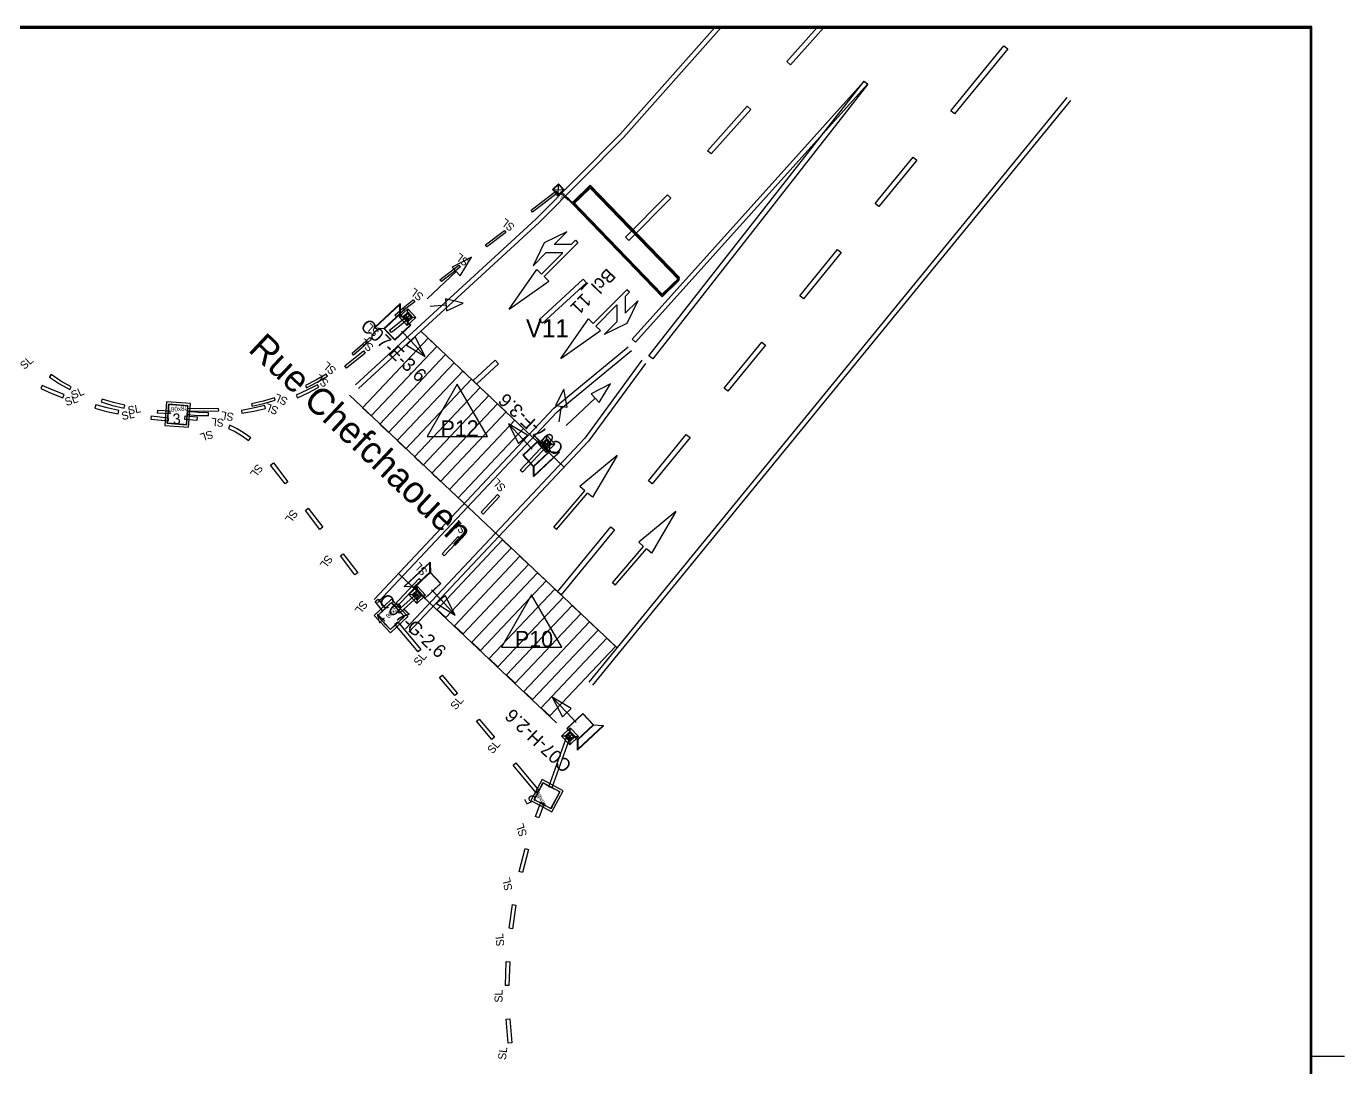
# Model space of a CAD drawing. Header units: millimetres. Extents: x 0 to 424, y 0 to 297.
# Drawn here: x 236 to 420, y 147 to 292.3 of the extents above; entities that cross this region are included whole.
import ezdxf

# ---------------------------------------------------------------- set-up
doc = ezdxf.new("R2010")
doc.units = ezdxf.units.MM
for name, color, linetype, true_color in [('BORD_CHAUSSEE_SIGNAUX', 7, 'Continuous', 0xff0000), ('BOUCLE_SATURATION', 7, 'Continuous', 0xb8b800), ('FLECHES_CIRCULATION', 7, 'Continuous', 0x0080ff), ('FOURREAU_BOUCLE', 7, 'Continuous', 0xff8000), ('FOURREAU_CEINTURAGE', 7, 'Continuous', 0xb8008a), ('FOURREAU_FIBRE_MULTI', 7, 'Continuous', 0x0000ff), ('FOURREAU_SUPPORT', 7, 'Continuous', 0x009400), ('SUPPORT_POTENCE', 7, 'Continuous', 0x38de00), ('SUPPORTS_MASSIFS', 7, 'Continuous', 0x999999), ('TEXTE_TRAITS', 7, 'Continuous', 0x000000)]:
    doc.layers.add(name, color=color, linetype=linetype, true_color=true_color)

msp = doc.modelspace()

# ---------------------------------------------------------------- linework, layer by layer
at = {"layer": 'BORD_CHAUSSEE_SIGNAUX'}
for p, q in [((318.84, 277.32), (332.09, 292.19)), ((319.32, 276.86), (332.98, 292.19)), ((381.21, 282.44), (314.47, 200.84)), ((381.73, 282.01), (314.98, 200.41)), ((307.06, 265.45), (318.84, 277.32)), ((307.53, 264.97), (319.32, 276.86)), ((309.5, 269.56), (310.95, 269.54)), ((310.22, 268.82), (310.23, 270.27)), ((281.9, 242.3), (307.06, 265.45)), ((282.33, 241.79), (307.53, 264.97)), ((291.03, 249.79), (311.04, 230.85)), ((309.61, 239.05), (319.97, 247.6)), ((310.06, 238.56), (320.43, 247.11)), ((321.87, 245.74), (313.93, 234.89)), ((322.38, 245.31), (314.44, 234.46)), ((281.06, 240.87), (318.41, 205.64)), ((284.51, 212.36), (309.61, 239.05)), ((284.99, 211.91), (310.06, 238.56)), ((313.93, 234.89), (288.87, 208.25)), ((314.44, 234.46), (289.36, 207.79)), ((287.93, 216.01), (309.95, 195.16)), ((289.36, 207.79), (289.36, 207.79))]:
    msp.add_line(p, q, dxfattribs=at)
for points in [[(309.41, 269.56), (310.22, 268.73), (311.04, 269.54), (310.23, 270.37)], [(310.22, 268.82), (309.5, 269.56), (310.23, 270.27), (310.95, 269.54)]]:
    msp.add_lwpolyline(points, close=True, dxfattribs=at)
at = {"layer": 'BOUCLE_SATURATION'}
for p, q in [((312.28, 267.47), (311.28, 268.5)), ((311.36, 268.57), (312.05, 267.86)), ((312.05, 267.86), (312.29, 267.86))]:
    msp.add_line(p, q, dxfattribs=at)
for points in [[(324.72, 254.6), (312.28, 267.47), (314.67, 269.79), (327.11, 256.92)], [(324.73, 254.99), (312.29, 267.86), (314.68, 270.18), (327.12, 257.31)], [(324.73, 254.81), (312.29, 267.68), (314.69, 270), (327.13, 257.13)]]:
    msp.add_lwpolyline(points, close=True, dxfattribs=at)
at = {"layer": 'FLECHES_CIRCULATION'}
for p, q in [((311.42, 263.67), (308.24, 262.13)), ((311.42, 263.67), (309.65, 261.9)), ((308.24, 262.13), (306.71, 258.95)), ((312.95, 262.13), (308.24, 257.42)), ((312.01, 261.9), (309.65, 261.9)), ((312.6, 262.49), (312.01, 261.9)), ((312.6, 262.49), (312.95, 262.13)), ((308.47, 260.72), (306.71, 258.95)), ((310.83, 260.72), (307.89, 257.77)), ((310.83, 260.72), (308.47, 260.72)), ((303.35, 252.88), (307.24, 258.42)), ((307.24, 258.42), (307.89, 257.77)), ((303.35, 252.88), (308.89, 256.77)), ((308.24, 257.42), (308.89, 256.77)), ((319.81, 255.6), (315.1, 250.88)), ((320.16, 255.24), (319.57, 254.65)), ((319.57, 254.65), (319.57, 252.3)), ((321.34, 254.06), (319.57, 252.3)), ((320.16, 255.24), (319.81, 255.6)), ((321.34, 254.06), (319.81, 250.88)), ((318.4, 253.47), (315.45, 250.53)), ((318.4, 253.47), (318.4, 251.12)), ((310.56, 245.99), (314.45, 251.53)), ((315.1, 250.88), (314.45, 251.53)), ((316.1, 249.88), (315.45, 250.53)), ((318.4, 251.12), (316.63, 249.35)), ((319.81, 250.88), (316.63, 249.35)), ((310.56, 245.99), (316.1, 249.88)), ((318.45, 232.45), (313.23, 228.13)), ((318.45, 232.45), (315, 226.62)), ((309.6, 222.47), (313.93, 227.54)), ((309.98, 222.14), (314.31, 227.21)), ((313.93, 227.54), (313.23, 228.13)), ((315, 226.62), (314.31, 227.21)), ((326.65, 224.65), (321.44, 220.34)), ((326.65, 224.65), (323.21, 218.82)), ((309.98, 222.14), (309.6, 222.47)), ((317.8, 214.67), (322.13, 219.74)), ((318.18, 214.35), (322.51, 219.42)), ((322.13, 219.74), (321.44, 220.34)), ((323.21, 218.82), (322.51, 219.42)), ((318.18, 214.35), (317.8, 214.67))]:
    msp.add_line(p, q, dxfattribs=at)
for points in [[(347.27, 292.19), (342.63, 286.98), (342.13, 287.43), (346.38, 292.19)], [(372.96, 289.19), (365.54, 280.12), (365.02, 280.54), (372.44, 289.61)], [(353.41, 284.27), (321.01, 248.26), (320.52, 248.71), (352.91, 284.72)], [(353.42, 284.29), (323.4, 245.94), (322.87, 246.35), (352.9, 284.7)], [(337.08, 280.76), (331.54, 274.54), (331.04, 274.98), (336.59, 281.21)], [(360.26, 273.67), (354.99, 267.22), (354.47, 267.64), (359.75, 274.09)], [(325.92, 268.37), (320.05, 262.45), (319.58, 262.92), (325.45, 268.84)], [(349.71, 260.77), (344.43, 254.32), (343.92, 254.74), (349.19, 261.19)], [(314.14, 256.56), (308.01, 250.92), (307.55, 251.41), (313.69, 257.05)], [(282.89, 239.13), (284.1, 237.98), (293.25, 247.68), (292.04, 248.82)], [(339.16, 247.87), (333.88, 241.42), (333.37, 241.84), (338.64, 248.29)], [(285.31, 236.84), (286.52, 235.69), (295.67, 245.39), (294.46, 246.53)], [(301.87, 245.27), (298.78, 242.43), (298.33, 242.92), (301.42, 245.76)], [(287.73, 234.55), (288.95, 233.41), (298.1, 243.1), (296.89, 244.25)], [(290.16, 232.26), (291.37, 231.12), (300.52, 240.81), (299.31, 241.96)], [(292.58, 229.97), (293.79, 228.83), (302.95, 238.53), (301.73, 239.67)], [(295.01, 227.69), (296.22, 226.54), (305.37, 236.24), (304.16, 237.38)], [(328.61, 234.97), (323.33, 228.52), (322.81, 228.94), (328.09, 235.39)], [(318.05, 222.07), (310.64, 213), (310.12, 213.42), (317.54, 222.49)], [(293.3, 210.98), (294.51, 209.83), (303.66, 219.53), (302.45, 220.67)], [(295.72, 208.69), (296.93, 207.55), (306.08, 217.24), (304.87, 218.39)], [(298.14, 206.4), (299.36, 205.26), (308.51, 214.95), (307.3, 216.1)], [(300.57, 204.11), (301.78, 202.97), (310.93, 212.67), (309.72, 213.81)], [(302.99, 201.83), (304.2, 200.68), (313.36, 210.38), (312.14, 211.52)], [(305.41, 199.54), (306.63, 198.39), (315.78, 208.09), (314.57, 209.23)], [(307.84, 197.25), (309.05, 196.11), (318.2, 205.8), (316.99, 206.95)]]:
    msp.add_lwpolyline(points, close=True, dxfattribs=at)
at = {"layer": 'FOURREAU_BOUCLE'}
for p, q in [((276.39, 242.97), (274.92, 242.22)), ((277.83, 243.8), (276.39, 242.97)), ((276.55, 242.68), (278, 243.51)), ((278, 243.51), (277.83, 243.8)), ((274.92, 242.22), (275.06, 241.92)), ((275.06, 241.92), (276.55, 242.68)), ((269.01, 240.05), (267.4, 239.67)), ((267.4, 239.67), (267.47, 239.34)), ((267.47, 239.34), (269.1, 239.72)), ((270.6, 240.51), (269.01, 240.05)), ((269.1, 239.72), (270.7, 240.19)), ((270.7, 240.19), (270.6, 240.51)), ((258.47, 239.03), (258.45, 238.69)), ((258.45, 238.69), (260.63, 238.63)), ((260.63, 238.96), (258.47, 239.03)), ((262.8, 239.03), (260.63, 238.96)), ((260.63, 238.63), (262.82, 238.7)), ((262.82, 238.7), (262.8, 239.03))]:
    msp.add_line(p, q, dxfattribs=at)
for points in [[(310.07, 269.08), (306.61, 266.44), (306.41, 266.7), (309.87, 269.34)], [(311.72, 268.22), (311.6, 268.09), (310.48, 269.13), (310.6, 269.26)], [(302.9, 263.6), (300.25, 261.58), (300.05, 261.85), (302.7, 263.87)], [(296.54, 258.75), (293.89, 256.73), (293.69, 256.99), (296.34, 259.01)], [(290.18, 253.9), (288.77, 252.82), (288.57, 253.08), (289.98, 254.16)], [(288.78, 252.82), (287.61, 251.8), (287.39, 252.05), (288.56, 253.07)], [(284.13, 248.69), (283.11, 247.76), (282.89, 248.01), (283.91, 248.93)], [(283.11, 247.76), (281.64, 246.47), (281.42, 246.72), (282.89, 248.01)]]:
    msp.add_lwpolyline(points, close=True, dxfattribs=at)
at = {"layer": 'FOURREAU_CEINTURAGE'}
for p, q in [((238.17, 242.24), (237.96, 241.79)), ((237.96, 241.79), (239.5, 241.12)), ((239.69, 241.59), (238.17, 242.24)), ((239.5, 241.12), (241.06, 240.51)), ((241.23, 240.98), (239.69, 241.59)), ((241.06, 240.51), (241.23, 240.98)), ((245.64, 239.53), (245.51, 239.05)), ((247.25, 239.11), (245.64, 239.53)), ((255.78, 238.95), (255.81, 239.28)), ((255.81, 239.28), (255.84, 239.61)), ((255.84, 239.61), (256.17, 239.59)), ((256.17, 239.59), (256.5, 239.56)), ((256.5, 239.56), (256.83, 239.53)), ((256.83, 239.53), (257.17, 239.51)), ((257.17, 239.51), (257.5, 239.48)), ((257.5, 239.48), (257.83, 239.46)), ((257.83, 239.46), (258.16, 239.43)), ((258.16, 239.43), (258.49, 239.4)), ((258.49, 239.4), (258.47, 239.07)), ((245.51, 239.05), (247.13, 238.62)), ((247.13, 238.62), (248.76, 238.25)), ((248.86, 238.74), (247.25, 239.11)), ((248.76, 238.25), (248.86, 238.74)), ((255.65, 237.29), (255.68, 237.62)), ((255.68, 237.62), (255.71, 237.95)), ((255.71, 237.95), (255.73, 238.28)), ((255.73, 238.28), (255.76, 238.62)), ((255.76, 238.62), (255.78, 238.95)), ((258.36, 237.74), (258.34, 237.41)), ((258.39, 238.07), (258.36, 237.74)), ((258.42, 238.41), (258.39, 238.07)), ((258.44, 238.74), (258.42, 238.41)), ((258.47, 239.07), (258.44, 238.74)), ((255.63, 236.95), (255.65, 237.29)), ((255.96, 236.93), (255.63, 236.95)), ((256.29, 236.9), (255.96, 236.93)), ((256.62, 236.88), (256.29, 236.9)), ((256.96, 236.85), (256.62, 236.88)), ((257.29, 236.82), (256.96, 236.85)), ((257.62, 236.8), (257.29, 236.82)), ((257.95, 236.77), (257.62, 236.8)), ((258.29, 236.75), (257.95, 236.77)), ((258.31, 237.08), (258.29, 236.75)), ((258.34, 237.41), (258.31, 237.08)), ((264.38, 236.69), (264.18, 236.23)), ((264.18, 236.23), (265.16, 235.74)), ((265.4, 236.18), (264.38, 236.69)), ((265.16, 235.74), (266.09, 235.18)), ((266.37, 235.59), (265.4, 236.18)), ((267.28, 234.93), (266.37, 235.59)), ((266.09, 235.18), (266.97, 234.54)), ((266.97, 234.54), (267.28, 234.93)), ((286.43, 211.47), (286.67, 211.7)), ((286.67, 211.7), (286.91, 211.93)), ((286.91, 211.93), (287.14, 211.68)), ((287.14, 211.68), (287.37, 211.44)), ((284.97, 210.1), (285.21, 210.33)), ((285.2, 209.86), (284.97, 210.1)), ((285.43, 209.62), (285.2, 209.86)), ((285.21, 210.33), (285.46, 210.56)), ((285.46, 210.56), (285.7, 210.79)), ((285.7, 210.79), (285.94, 211.01)), ((285.94, 211.01), (286.19, 211.24)), ((286.19, 211.24), (286.43, 211.47)), ((287.37, 211.44), (287.6, 211.2)), ((287.6, 211.2), (287.83, 210.96)), ((287.83, 210.96), (288.06, 210.71)), ((288.06, 210.71), (288.28, 210.47)), ((288.28, 210.47), (288.51, 210.23)), ((288.74, 209.98), (288.5, 209.76)), ((288.51, 210.23), (288.74, 209.98)), ((285.65, 209.37), (285.43, 209.62)), ((285.88, 209.13), (285.65, 209.37)), ((286.11, 208.89), (285.88, 209.13)), ((286.34, 208.64), (286.11, 208.89)), ((286.57, 208.4), (286.34, 208.64)), ((286.8, 208.16), (286.57, 208.4)), ((287.04, 208.39), (286.8, 208.16)), ((287.28, 208.61), (287.04, 208.39)), ((287.52, 208.84), (287.28, 208.61)), ((287.77, 209.07), (287.52, 208.84)), ((288.01, 209.3), (287.77, 209.07)), ((288.25, 209.53), (288.01, 209.3)), ((288.5, 209.76), (288.25, 209.53)), ((307.47, 185.61), (307.63, 185.91)), ((307.63, 185.91), (307.78, 186.2)), ((307.78, 186.2), (307.94, 186.49)), ((307.94, 186.49), (308.1, 186.79)), ((308.1, 186.79), (308.39, 186.63)), ((308.39, 186.63), (308.68, 186.47)), ((308.68, 186.47), (308.98, 186.32)), ((308.98, 186.32), (309.27, 186.16)), ((309.27, 186.16), (309.57, 186)), ((309.57, 186), (309.86, 185.85)), ((306.84, 184.43), (307, 184.73)), ((307.14, 184.28), (306.84, 184.43)), ((307, 184.73), (307.16, 185.02)), ((307.43, 184.12), (307.14, 184.28)), ((307.16, 185.02), (307.31, 185.32)), ((307.31, 185.32), (307.47, 185.61)), ((307.72, 183.96), (307.43, 184.12)), ((309.67, 184.06), (309.51, 183.77)), ((309.82, 184.36), (309.67, 184.06)), ((309.98, 184.65), (309.82, 184.36)), ((309.86, 185.85), (310.16, 185.69)), ((310.14, 184.94), (309.98, 184.65)), ((310.29, 185.24), (310.14, 184.94)), ((310.16, 185.69), (310.45, 185.53)), ((310.45, 185.53), (310.29, 185.24)), ((308.02, 183.81), (307.72, 183.96)), ((308.31, 183.65), (308.02, 183.81)), ((308.61, 183.49), (308.31, 183.65)), ((308.9, 183.34), (308.61, 183.49)), ((309.2, 183.18), (308.9, 183.34)), ((309.35, 183.47), (309.2, 183.18)), ((309.51, 183.77), (309.35, 183.47))]:
    msp.add_line(p, q, dxfattribs=at)
for points in [[(255.53, 239.97), (255.27, 236.65), (258.59, 236.39), (258.85, 239.71)], [(255.84, 239.61), (255.63, 236.95), (258.29, 236.75), (258.49, 239.4)], [(255.77, 237.73), (255.73, 237.24), (253.38, 237.47), (253.44, 237.97)], [(259.81, 237.85), (259.75, 237.36), (258.1, 237.5), (258.13, 238)], [(272.48, 228.79), (272.08, 228.49), (270.05, 231.13), (270.45, 231.44)], [(277.35, 222.45), (276.95, 222.14), (274.92, 224.79), (275.32, 225.09)], [(282.22, 216.1), (281.82, 215.8), (279.79, 218.44), (280.19, 218.75)], [(286.93, 212.4), (284.5, 210.12), (286.78, 207.69), (289.21, 209.97)], [(286.08, 211.08), (285.68, 210.77), (284.67, 212.1), (285.06, 212.4)], [(286.91, 211.93), (284.97, 210.1), (286.8, 208.16), (288.74, 209.98)], [(291.02, 205.39), (290.64, 205.07), (287.42, 208.9), (287.8, 209.22)], [(296.16, 199.26), (295.78, 198.94), (293.64, 201.49), (294.02, 201.81)], [(301.3, 193.13), (300.92, 192.81), (298.78, 195.36), (299.16, 195.68)], [(307.52, 185.72), (307.14, 185.4), (303.92, 189.23), (304.3, 189.55)], [(310.9, 185.67), (307.96, 187.24), (306.39, 184.3), (309.33, 182.73)], [(310.45, 185.53), (308.1, 186.79), (306.84, 184.43), (309.2, 183.18)], [(308.25, 183.89), (307.5, 181.9), (307.03, 182.07), (307.79, 184.07)], [(306.08, 177.48), (305.24, 174.27), (304.75, 174.38), (305.6, 177.62)], [(304.31, 169.71), (303.84, 166.42), (303.34, 166.48), (303.82, 169.79)], [(303.43, 161.79), (303.33, 158.47), (302.83, 158.47), (302.93, 161.82)], [(303.71, 150.51), (303.22, 150.46), (302.95, 153.79), (303.44, 153.82)]]:
    msp.add_lwpolyline(points, close=True, dxfattribs=at)
at = {"layer": 'FOURREAU_FIBRE_MULTI'}
for p, q in [((296.1, 242.41), (291.89, 235.1)), ((300.33, 235.1), (296.1, 242.41)), ((291.89, 235.1), (300.33, 235.1)), ((306.5, 213.01), (302.29, 205.7)), ((310.72, 205.7), (306.5, 213.01)), ((302.29, 205.7), (310.72, 205.7))]:
    msp.add_line(p, q, dxfattribs=at)
at = {"layer": 'FOURREAU_SUPPORT'}
for p, q in [((289.25, 252.28), (289.12, 252.17)), ((289.24, 252.17), (289.13, 252.29)), ((288.76, 251.83), (288.64, 251.71)), ((288.64, 251.83), (288.76, 251.71)), ((289.09, 251.23), (289.21, 251.34)), ((289.1, 251.35), (289.21, 251.22)), ((289.58, 251.69), (289.7, 251.8)), ((289.7, 251.68), (289.58, 251.8)), ((290.6, 213.41), (290.48, 213.53)), ((290.6, 213.53), (290.48, 213.42)), ((290.11, 213.07), (289.99, 212.96)), ((290, 213.08), (290.11, 212.96)), ((290.45, 212.47), (290.57, 212.59)), ((290.45, 212.59), (290.57, 212.47)), ((291.05, 212.92), (290.94, 213.05)), ((290.94, 212.93), (291.06, 213.04)), ((311.44, 193.32), (311.32, 193.21)), ((311.33, 193.33), (311.44, 193.21)), ((311.93, 193.66), (311.81, 193.79)), ((311.93, 193.78), (311.81, 193.67)), ((312.38, 193.18), (312.27, 193.3)), ((312.27, 193.18), (312.39, 193.29)), ((311.78, 192.73), (311.9, 192.84)), ((311.78, 192.84), (311.9, 192.72))]:
    msp.add_line(p, q, dxfattribs=at)
for points in [[(288.46, 251.78), (289.19, 252.46), (289.88, 251.73), (289.15, 251.05)], [(291.23, 212.98), (290.5, 212.29), (289.82, 213.02), (290.55, 213.71)], [(312.56, 193.23), (311.83, 192.55), (311.15, 193.28), (311.88, 193.96)]]:
    msp.add_lwpolyline(points, close=True, dxfattribs=at)
at = {"layer": 'SUPPORT_POTENCE'}
for p, q in [((239.43, 243.75), (239.18, 243.41)), ((239.18, 243.41), (240.57, 242.48)), ((240.79, 242.84), (239.43, 243.75)), ((240.57, 242.48), (242.03, 241.67)), ((242.22, 242.04), (240.79, 242.84)), ((242.03, 241.67), (242.22, 242.04)), ((275.13, 241.58), (273.62, 240.9)), ((273.79, 240.51), (275.31, 241.21)), ((276.6, 242.34), (275.13, 241.58)), ((275.31, 241.21), (276.8, 241.98)), ((276.8, 241.98), (276.6, 242.34)), ((246.52, 240.32), (246.39, 239.93)), ((246.39, 239.93), (248, 239.45)), ((248.11, 239.85), (246.52, 240.32)), ((248, 239.45), (249.63, 239.06)), ((249.72, 239.46), (248.11, 239.85)), ((249.63, 239.06), (249.72, 239.46)), ((269.24, 239.42), (267.62, 239.05)), ((269.34, 239.01), (269.24, 239.42)), ((273.62, 240.9), (273.79, 240.51)), ((258.48, 238.58), (258.44, 238.16)), ((258.44, 238.16), (259.9, 238.06)), ((259.92, 238.47), (258.48, 238.58)), ((259.9, 238.06), (261.37, 238.02)), ((261.37, 238.43), (259.92, 238.47)), ((261.37, 238.02), (261.37, 238.43)), ((267.62, 239.05), (265.99, 238.76)), ((265.99, 238.76), (266.05, 238.35)), ((266.05, 238.35), (267.7, 238.64)), ((267.7, 238.64), (269.34, 239.01))]:
    msp.add_line(p, q, dxfattribs=at)
for points in [[(289.2, 251.45), (286.92, 249.63), (286.66, 249.96), (288.94, 251.78)], [(283.27, 246.72), (280.67, 244.64), (280.41, 244.97), (283.01, 247.05)], [(239.41, 243.76), (239.2, 243.4), (239.18, 243.41), (239.39, 243.77)], [(255.98, 238.7), (255.97, 238.28), (254.27, 238.37), (254.3, 238.79)], [(308.74, 233.9), (305.22, 230.13), (304.91, 230.41), (308.44, 234.18)], [(302.03, 226.72), (299.75, 224.28), (299.45, 224.57), (301.72, 227)], [(296.57, 220.87), (294.29, 218.44), (293.99, 218.72), (296.26, 221.16)], [(291.1, 215.03), (287.58, 211.26), (287.27, 211.54), (290.8, 215.31)], [(290.67, 212.83), (288.04, 210.47), (287.76, 210.78), (290.4, 213.14)], [(311.86, 193.26), (309.3, 186.08), (308.91, 186.22), (311.46, 193.4)]]:
    msp.add_lwpolyline(points, close=True, dxfattribs=at)
at = {"layer": 'SUPPORTS_MASSIFS'}
for p, q in [((287.99, 251.79), (289.21, 252.93)), ((288.7, 251.77), (289.18, 252.23)), ((289.18, 252.23), (289.21, 252.93)), ((289.18, 252.23), (289.64, 251.74)), ((289.21, 252.93), (290.35, 251.72)), ((287.99, 251.79), (289.13, 250.58)), ((288.7, 251.77), (287.99, 251.79)), ((288.7, 251.77), (289.15, 251.29)), ((289.38, 251.95), (288.96, 251.56)), ((288.98, 251.96), (289.36, 251.55)), ((289.13, 250.58), (290.35, 251.72)), ((289.15, 251.29), (289.13, 250.58)), ((289.15, 251.29), (289.64, 251.74)), ((289.64, 251.74), (290.35, 251.72)), ((290.56, 214.18), (289.35, 213.04)), ((290.54, 213.47), (290.56, 214.18)), ((291.7, 212.96), (290.56, 214.18)), ((290.49, 211.82), (289.35, 213.04)), ((290.05, 213.02), (289.35, 213.04)), ((290.54, 213.47), (290.05, 213.02)), ((290.51, 212.53), (290.05, 213.02)), ((290.32, 212.81), (290.73, 213.19)), ((290.72, 212.79), (290.33, 213.21)), ((291.7, 212.96), (290.49, 211.82)), ((290.51, 212.53), (290.49, 211.82)), ((291, 212.99), (290.51, 212.53)), ((291, 212.99), (290.54, 213.47)), ((291, 212.99), (291.7, 212.96)), ((311.89, 194.43), (310.68, 193.29)), ((311.82, 192.08), (310.68, 193.29)), ((311.38, 193.27), (310.68, 193.29)), ((311.87, 193.72), (311.38, 193.27)), ((311.84, 192.78), (311.38, 193.27)), ((311.65, 193.06), (312.06, 193.45)), ((312.05, 193.05), (311.66, 193.46)), ((311.87, 193.72), (311.89, 194.43)), ((312.33, 193.24), (311.87, 193.72)), ((313.03, 193.22), (311.89, 194.43)), ((313.03, 193.22), (311.82, 192.08)), ((311.84, 192.78), (311.82, 192.08)), ((312.33, 193.24), (311.84, 192.78)), ((312.33, 193.24), (313.03, 193.22))]:
    msp.add_line(p, q, dxfattribs=at)
at = {"layer": 'TEXTE_TRAITS'}
for p, q in [((415.32, 292.22), (5.03, 292.16)), ((415.32, 25.19), (415.32, 292.22)), ((298.12, 260.16), (295.39, 258.74)), ((296.53, 257.53), (298.12, 260.16)), ((291.9, 254.32), (295.96, 258.13)), ((295.39, 258.74), (296.53, 257.53)), ((296.94, 253.7), (294.46, 254.33)), ((294.46, 254.33), (294.6, 252.67)), ((292.35, 253.32), (294.53, 253.5)), ((294.6, 252.67), (296.94, 253.7)), ((288.32, 249.81), (289.61, 248.44)), ((288.32, 249.81), (289.61, 248.44)), ((290.22, 249.01), (289.01, 247.87)), ((291.64, 246.28), (290.22, 249.01)), ((289.01, 247.87), (291.64, 246.28)), ((289.61, 248.44), (291.64, 246.28)), ((311.01, 241.7), (309.83, 239.44)), ((311.48, 239.19), (311.01, 241.7)), ((317.53, 242.48), (314.8, 241.06)), ((315.94, 239.84), (317.53, 242.48)), ((309.83, 239.44), (311.48, 239.19)), ((310.34, 237.15), (310.66, 239.32)), ((311.31, 236.64), (315.37, 240.45)), ((314.8, 241.06), (315.94, 239.84)), ((305.29, 234.72), (303.26, 236.89)), ((305.9, 235.29), (303.26, 236.89)), ((303.26, 236.89), (304.68, 234.15)), ((304.68, 234.15), (305.9, 235.29)), ((306.58, 233.35), (305.29, 234.72)), ((306.58, 233.35), (305.29, 234.72)), ((307.4, 234.11), (308.61, 235.25)), ((307.4, 234.11), (308.54, 232.89)), ((308.1, 234.09), (307.4, 234.11)), ((308.16, 234.14), (308.04, 234.03)), ((308.05, 234.15), (308.16, 234.03)), ((308.1, 234.09), (308.59, 234.54)), ((308.1, 234.09), (308.56, 233.6)), ((308.78, 234.27), (308.37, 233.88)), ((308.38, 234.28), (308.77, 233.87)), ((308.65, 234.6), (308.53, 234.49)), ((308.65, 234.48), (308.53, 234.6)), ((308.54, 232.89), (309.75, 234.03)), ((308.56, 233.6), (309.05, 234.06)), ((308.59, 234.54), (308.61, 235.25)), ((308.59, 234.54), (309.05, 234.06)), ((308.61, 235.25), (309.75, 234.03)), ((309.1, 234), (308.99, 234.12)), ((308.99, 234), (309.11, 234.11)), ((309.05, 234.06), (309.75, 234.03)), ((308.5, 233.66), (308.62, 233.54)), ((308.5, 233.54), (308.62, 233.66)), ((308.56, 233.6), (308.54, 232.89)), ((292.52, 213.72), (293.81, 212.35)), ((292.52, 213.72), (293.81, 212.35)), ((294.42, 212.92), (293.2, 211.78)), ((293.2, 211.78), (295.84, 210.19)), ((293.81, 212.35), (295.84, 210.19)), ((295.84, 210.19), (294.42, 212.92)), ((311.41, 196.57), (309.38, 198.73)), ((312.02, 197.14), (309.38, 198.73)), ((309.38, 198.73), (310.8, 196)), ((310.8, 196), (312.02, 197.14)), ((312.7, 195.2), (311.41, 196.57)), ((312.7, 195.2), (311.41, 196.57)), ((415.32, 148.61), (420, 148.61))]:
    msp.add_line(p, q, dxfattribs=at)
for points in [[(415.19, 292.1), (415.44, 292.35), (4.88, 292.35), (5.13, 292.1)], [(415.19, 5), (415.44, 5), (415.44, 292.35), (415.19, 292.1)], [(288.13, 253.66), (288.08, 253.54), (284.55, 250.23), (284.51, 250.27)], [(288.11, 252.25), (288.11, 252.18), (285.95, 250.15), (285.88, 250.16)], [(288.14, 252.2), (285.93, 250.13), (285.91, 250.18), (288.09, 252.23)], [(288.14, 252.2), (288.09, 252.23), (288.08, 253.54), (288.13, 253.66)], [(289.62, 250.65), (289.55, 250.65), (288.11, 252.18), (288.11, 252.25)], [(289.62, 250.65), (287.39, 248.55), (287.39, 248.63), (289.55, 250.65)], [(285.93, 250.13), (284.53, 250.22), (284.53, 250.27), (285.91, 250.18)], [(287.39, 248.63), (287.39, 248.55), (285.88, 250.16), (285.95, 250.15)], [(307.5, 234.59), (307.49, 234.52), (305.34, 232.49), (305.26, 232.49)], [(309, 232.99), (308.93, 232.99), (307.49, 234.52), (307.5, 234.59)], [(307.87, 234.1), (308.6, 234.78), (309.28, 234.05), (308.55, 233.36)], [(306.77, 230.96), (306.77, 230.89), (305.26, 232.49), (305.34, 232.49)], [(308.98, 232.96), (306.8, 230.91), (306.75, 230.94), (308.96, 233.01)], [(310.41, 232.92), (306.8, 229.52), (306.76, 229.56), (310.29, 232.87)], [(309, 232.99), (306.77, 230.89), (306.77, 230.96), (308.93, 232.99)], [(310.41, 232.92), (310.29, 232.87), (308.98, 232.96), (308.96, 233.01)], [(306.8, 229.54), (306.75, 229.54), (306.75, 230.94), (306.8, 230.91)], [(292.34, 217.51), (288.81, 214.2), (288.69, 214.16), (292.31, 217.55)], [(292.36, 216.14), (292.3, 216.16), (292.3, 217.53), (292.35, 217.53)], [(292.33, 216.18), (292.33, 216.11), (290.17, 214.08), (290.1, 214.09)], [(292.36, 216.14), (290.14, 214.06), (290.12, 214.11), (292.3, 216.16)], [(293.84, 214.58), (293.76, 214.58), (292.33, 216.11), (292.33, 216.18)], [(290.14, 214.06), (288.69, 214.16), (288.81, 214.2), (290.12, 214.11)], [(291.61, 212.56), (291.6, 212.48), (290.1, 214.09), (290.17, 214.08)], [(293.84, 214.58), (291.6, 212.48), (291.61, 212.56), (293.76, 214.58)], [(313.64, 196.46), (313.64, 196.38), (311.48, 194.36), (311.4, 194.36)], [(315.15, 194.85), (315.07, 194.86), (313.64, 196.38), (313.64, 196.46)], [(312.91, 192.83), (312.91, 192.76), (311.4, 194.36), (311.48, 194.36)], [(315.12, 194.83), (312.94, 192.78), (312.89, 192.8), (315.1, 194.88)], [(316.51, 194.74), (312.89, 191.34), (312.94, 191.47), (316.47, 194.78)], [(315.15, 194.85), (312.91, 192.76), (312.91, 192.83), (315.07, 194.86)], [(316.49, 194.79), (316.49, 194.74), (315.12, 194.83), (315.1, 194.88)], [(312.94, 191.47), (312.89, 191.34), (312.89, 192.8), (312.94, 192.78)]]:
    msp.add_lwpolyline(points, close=True, dxfattribs=at)

# ---------------------------------------------------------------- texts
at = {"layer": 'TEXTE_TRAITS', "true_color": 0xff0000}
msp.add_text('SLT', height=0.5, rotation=-44.2505, dxfattribs=at).set_placement((309.73, 268.93))
at = {"layer": 'TEXTE_TRAITS', "true_color": 0xff7f00}
for rotation, p in [(142.6431, (304.23, 264.53)), (142.6431, (297.87, 259.68)), (142.6431, (291.51, 254.82)), (138.3484, (285.3, 249.78)), (139.2539, (279.31, 244.47)), (156.6652, (272.56, 240.41)), (170.4388, (264.99, 238.34))]:
    msp.add_text('SL', height=1.118, rotation=rotation, dxfattribs=at).set_placement(p)
at = {"layer": 'TEXTE_TRAITS', "true_color": 0xb8b800}
msp.add_text('Bcl_11', height=1.863, rotation=-134.1127, dxfattribs=at).set_placement((317.06, 258.71))
at = {"layer": 'TEXTE_TRAITS', "true_color": 0x009500}
for s, rotation, p in [('C07-E-3.6', -43.1968, (282.46, 250.34)), ('C07-F-3.6', 136.8032, (311.12, 233.62)), ('C07-G-2.6', -43.1968, (285, 212.02)), ('C07-H-2.6', 136.8032, (312.24, 189.39))]:
    msp.add_text(s, height=1.863, rotation=rotation, dxfattribs=at).set_placement(p)
at = {"layer": 'TEXTE_TRAITS', "true_color": 0x0000ff}
for s, height, p in [('V11', 2.515, (305.7, 248.96)), ('P12', 2.235, (293.78, 235.13)), ('P10', 2.235, (304.17, 205.73))]:
    msp.add_text(s, height=height, dxfattribs=at).set_placement(p)
at = {"layer": 'TEXTE_TRAITS', "true_color": 0xb8a15c}
msp.add_text('Rue Chefchaouen', height=3.7257, rotation=-43.1968, dxfattribs=at).set_placement((266.79, 247.1))
at = {"layer": 'TEXTE_TRAITS', "true_color": 0x37dd00}
for rotation, p in [(141.427, (284.53, 247.72)), (41.968, (235.68, 244.38)), (141.427, (278.28, 242.74)), (23.3912, (242.47, 240.29)), (10.0379, (250.21, 238.18)), (159.5318, (271.26, 239.14)), (174.0996, (263.59, 237.54)), (133.063, (302.97, 228.02)), (133.063, (297.51, 222.18)), (133.063, (292.04, 216.33))]:
    msp.add_text('SL', height=1.118, rotation=rotation, dxfattribs=at).set_placement(p)
at = {"layer": 'TEXTE_TRAITS', "true_color": 0xb8008a}
for rotation, p in [(19.2268, (241.55, 239.34)), (10.6144, (249.35, 237.4)), (-161.922, (261.82, 236.01)), (-127.5162, (268.21, 231.36)), (-127.5162, (273.08, 225.01)), (-127.5162, (277.95, 218.67)), (-127.5162, (282.82, 212.32)), (50.0059, (290.76, 202.99)), (50.0059, (295.9, 196.86)), (50.0059, (301.05, 190.73)), (108.6814, (305.88, 179.5)), (102.246, (303.84, 171.85)), (95.8138, (302.69, 164.01)), (89.3754, (302.43, 156.09)), (82.9461, (302.89, 148.05))]:
    msp.add_text('SL', height=1.118, rotation=rotation, dxfattribs=at).set_placement(p)
at = {"layer": 'TEXTE_TRAITS', "true_color": 0x95004a}
for s, height, rotation, p in [('80x80', 0.644, 4.5024, (256.15, 238.56)), ('3', 1.49, 4.5024, (256.44, 236.79)), ('80x80', 0.644, 46.8032, (286.54, 209.66)), ('4', 1.49, 46.8032, (285.51, 208.74)), ('5', 1.49, 118.0668, (307.21, 184.29)), ('80x80', 0.644, 118.0668, (308.6, 183.56))]:
    msp.add_text(s, height=height, rotation=rotation, dxfattribs=at).set_placement(p)

doc.saveas('drawing.dxf')
